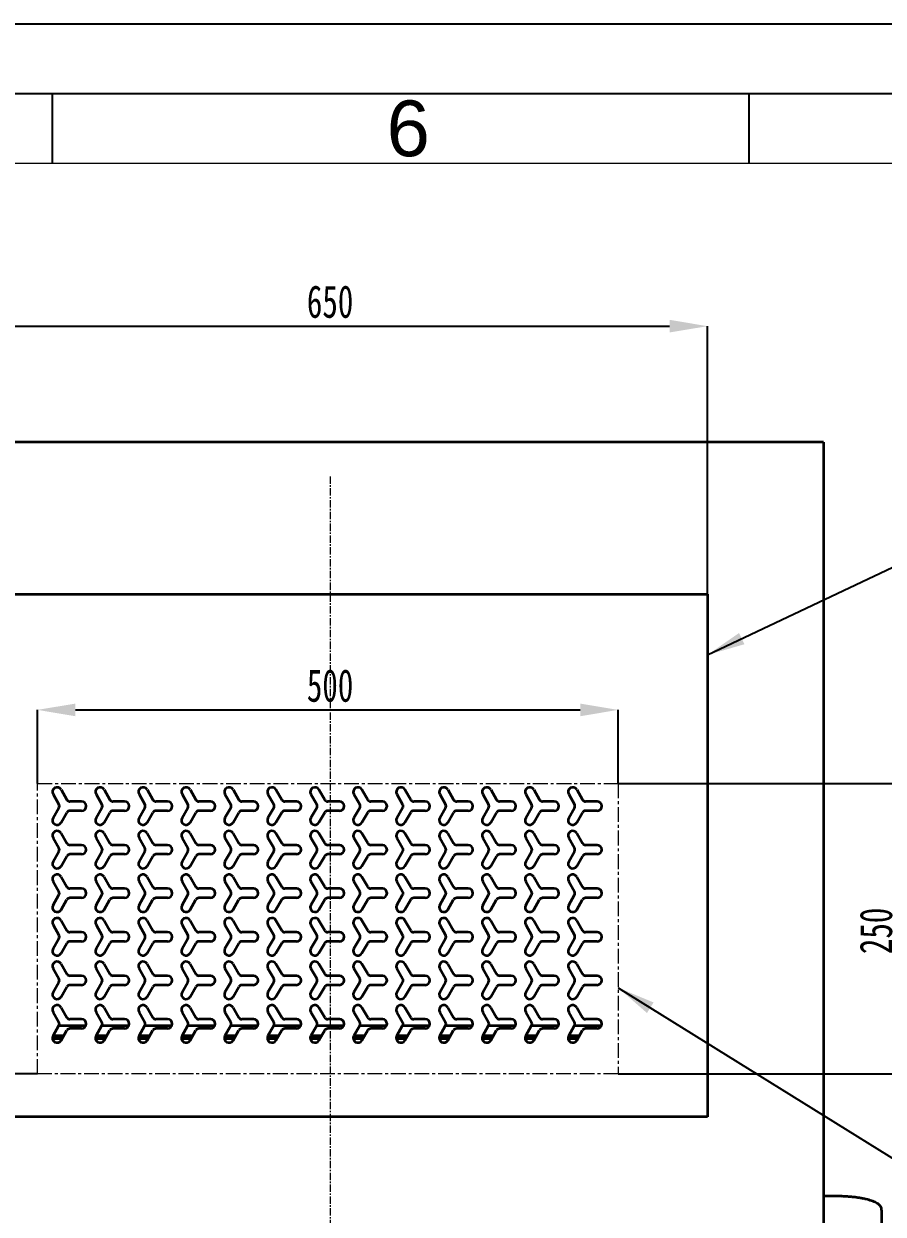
# Model space of a CAD drawing. Header units: millimetres. Extents: x 7903 to 12943, y 1512 to 5076.
# Drawn here: x 11058 to 11798, y 4051 to 5076 of the extents above; entities that cross this region are included whole.
import ezdxf

# ---------------------------------------------------------------- set-up
doc = ezdxf.new("R2010")
doc.units = ezdxf.units.MM
doc.linetypes.add('CENTERX2', pattern=[20.32, 12.7, -2.54, 2.54, -2.54])
doc.layers.add('AM_BOR', color=7, linetype='Continuous', lineweight=50)
doc.styles.add('SLDTEXTSTYLE9', font='TXT', dxfattribs={"width": 0.7})
doc.styles.get("Standard").update_dxf_attribs({"font": 'arial.ttf'})
doc.dimstyles.new('SLDDIMSTYLE0', dxfattribs={"dimtxt": 28, "dimasz": 32.64, "dimexe": 0, "dimexo": 0.0625, "dimgap": 7, "dimtad": 1, "dimdec": 3, "dimrnd": 1e-09, "dimzin": 12, "dimdsep": 46, "dimtxsty": 'SLDTEXTSTYLE9', "dimsah": 1, "dimcen": 0.09, "dimadec": 0, "dimazin": 3, "dimtfac": 1, "dimtdec": 3, "dimtofl": 0, "dimtmove": 0, "dimatfit": 3, "dimfxl": 1, "dimfrac": 2, "dimtolj": 1, "dimtzin": 12, "dimarcsym": 0})
doc.dimstyles.new('SLDDIMSTYLE1', dxfattribs={"dimtxt": 28, "dimasz": 32.64, "dimexe": 0, "dimexo": 0.0625, "dimgap": 7, "dimtad": 0, "dimtih": 1, "dimtoh": 1, "dimdec": 3, "dimrnd": 1e-09, "dimzin": 12, "dimdsep": 46, "dimtxsty": 'SLDTEXTSTYLE9', "dimsah": 1, "dimcen": 0, "dimadec": 0, "dimazin": 3, "dimtfac": 1, "dimtdec": 3, "dimtmove": 0, "dimatfit": 3, "dimfxl": 1, "dimfrac": 2, "dimtolj": 1, "dimtzin": 12, "dimarcsym": 0})
doc.dimstyles.new('SLDDIMSTYLE11', dxfattribs={"dimtxt": 0.18, "dimasz": 32.64, "dimexe": 0, "dimexo": 0.0625, "dimgap": 0, "dimtad": 0, "dimtih": 1, "dimtoh": 1, "dimdec": 0, "dimrnd": 1e-09, "dimzin": 0, "dimdsep": 46, "dimtxsty": 'Standard', "dimsah": 1, "dimcen": 0.09, "dimadec": 0, "dimazin": 0, "dimtfac": 32.64, "dimtdec": 0, "dimtofl": 0, "dimtmove": 0, "dimatfit": 3, "dimfxl": 1, "dimfrac": 2, "dimtolj": 1, "dimtzin": 0, "dimarcsym": 0})
doc.dimstyles.new('SLDDIMSTYLE2', dxfattribs={"dimtxt": 28, "dimasz": 32.64, "dimexe": 0, "dimexo": 0.0625, "dimgap": 7, "dimtad": 1, "dimdec": 3, "dimrnd": 1e-09, "dimzin": 12, "dimdsep": 46, "dimtxsty": 'SLDTEXTSTYLE9', "dimsah": 1, "dimcen": 0.09, "dimadec": 0, "dimazin": 3, "dimtfac": 1, "dimtdec": 3, "dimtmove": 0, "dimatfit": 0, "dimfxl": 1, "dimfrac": 2, "dimtolj": 1, "dimtzin": 12, "dimarcsym": 0})

# ---------------------------------------------------------------- blocks, each defined once
blk = doc.blocks.new('JG-A3')
at = {"layer": 'AM_BOR', "color": 1, "lineweight": 25}
for p, q in [((0, 297), (420, 297)), ((15, 292), (415, 292)), ((265, 292), (265, 287)), ((315, 292), (315, 287))]:
    blk.add_line(p, q, dxfattribs=at)
at = {"layer": 'AM_BOR', "color": 50, "lineweight": 20}
blk.add_line((20, 287), (410, 287), dxfattribs=at)
at = {"layer": 'AM_BOR', "color": 1, "lineweight": 25}
blk.add_text('6', height=4, dxfattribs=at).set_placement((289, 287.5))
blk = doc.blocks.new('工程图视图15')
at = {"color": 7, "linetype": 'Continuous', "lineweight": 35}
for p, q in [((-5, 324.55), (-430, 324.55)), ((-5, 324.55), (-5, 313.13)), ((-5, 313.13), (-5, 293.81)), ((-5, 293.81), (-5, -405.85)), ((-380, 259.15), (-55, 259.15)), ((-380, 259.15), (-55, 259.15)), ((-55, 259.15), (-55, 34.15)), ((-55, 259.15), (-55, 34.15)), ((-333.28, 174.98), (-330.78, 170.65)), ((-314.78, 174.98), (-312.28, 170.65)), ((-296.28, 174.98), (-293.78, 170.65)), ((-277.78, 174.98), (-275.28, 170.65)), ((-259.28, 174.98), (-256.78, 170.65)), ((-240.78, 174.98), (-238.28, 170.65)), ((-222.28, 174.98), (-219.78, 170.65)), ((-203.78, 174.98), (-201.28, 170.65)), ((-185.28, 174.98), (-182.78, 170.65)), ((-166.78, 174.98), (-164.28, 170.65)), ((-148.28, 174.98), (-145.78, 170.65)), ((-129.78, 174.98), (-127.28, 170.65)), ((-111.28, 174.98), (-108.78, 170.65)), ((-336.74, 172.98), (-334.24, 168.65)), ((-324.48, 169.9), (-329.48, 169.9)), ((-318.24, 172.98), (-315.74, 168.65)), ((-305.98, 169.9), (-310.98, 169.9)), ((-299.74, 172.98), (-297.24, 168.65)), ((-287.48, 169.9), (-292.48, 169.9)), ((-281.24, 172.98), (-278.74, 168.65)), ((-268.98, 169.9), (-273.98, 169.9)), ((-262.74, 172.98), (-260.24, 168.65)), ((-250.48, 169.9), (-255.48, 169.9)), ((-244.24, 172.98), (-241.74, 168.65)), ((-231.98, 169.9), (-236.98, 169.9)), ((-225.74, 172.98), (-223.24, 168.65)), ((-213.48, 169.9), (-218.48, 169.9)), ((-207.24, 172.98), (-204.74, 168.65)), ((-194.98, 169.9), (-199.98, 169.9)), ((-188.74, 172.98), (-186.24, 168.65)), ((-176.48, 169.9), (-181.48, 169.9)), ((-170.24, 172.98), (-167.74, 168.65)), ((-157.98, 169.9), (-162.98, 169.9)), ((-151.74, 172.98), (-149.24, 168.65)), ((-139.48, 169.9), (-144.48, 169.9)), ((-133.24, 172.98), (-130.74, 168.65)), ((-120.98, 169.9), (-125.98, 169.9)), ((-114.74, 172.98), (-112.24, 168.65)), ((-102.48, 169.9), (-107.48, 169.9)), ((-336.74, 162.82), (-334.24, 167.15)), ((-333.28, 160.82), (-330.78, 165.15)), ((-324.48, 165.9), (-329.48, 165.9)), ((-318.24, 162.82), (-315.74, 167.15)), ((-314.78, 160.82), (-312.28, 165.15)), ((-305.98, 165.9), (-310.98, 165.9)), ((-299.74, 162.82), (-297.24, 167.15)), ((-296.28, 160.82), (-293.78, 165.15)), ((-287.48, 165.9), (-292.48, 165.9)), ((-281.24, 162.82), (-278.74, 167.15)), ((-277.78, 160.82), (-275.28, 165.15)), ((-268.98, 165.9), (-273.98, 165.9)), ((-262.74, 162.82), (-260.24, 167.15)), ((-259.28, 160.82), (-256.78, 165.15)), ((-250.48, 165.9), (-255.48, 165.9)), ((-244.24, 162.82), (-241.74, 167.15)), ((-240.78, 160.82), (-238.28, 165.15)), ((-231.98, 165.9), (-236.98, 165.9)), ((-225.74, 162.82), (-223.24, 167.15)), ((-222.28, 160.82), (-219.78, 165.15)), ((-213.48, 165.9), (-218.48, 165.9)), ((-207.24, 162.82), (-204.74, 167.15)), ((-203.78, 160.82), (-201.28, 165.15)), ((-194.98, 165.9), (-199.98, 165.9)), ((-188.74, 162.82), (-186.24, 167.15)), ((-185.28, 160.82), (-182.78, 165.15)), ((-176.48, 165.9), (-181.48, 165.9)), ((-170.24, 162.82), (-167.74, 167.15)), ((-166.78, 160.82), (-164.28, 165.15)), ((-157.98, 165.9), (-162.98, 165.9)), ((-151.74, 162.82), (-149.24, 167.15)), ((-148.28, 160.82), (-145.78, 165.15)), ((-139.48, 165.9), (-144.48, 165.9)), ((-133.24, 162.82), (-130.74, 167.15)), ((-129.78, 160.82), (-127.28, 165.15)), ((-120.98, 165.9), (-125.98, 165.9)), ((-114.74, 162.82), (-112.24, 167.15)), ((-111.28, 160.82), (-108.78, 165.15)), ((-102.48, 165.9), (-107.48, 165.9)), ((-336.74, 154.23), (-334.24, 149.9)), ((-333.28, 156.23), (-330.78, 151.9)), ((-318.24, 154.23), (-315.74, 149.9)), ((-314.78, 156.23), (-312.28, 151.9)), ((-299.74, 154.23), (-297.24, 149.9)), ((-296.28, 156.23), (-293.78, 151.9)), ((-281.24, 154.23), (-278.74, 149.9)), ((-277.78, 156.23), (-275.28, 151.9)), ((-262.74, 154.23), (-260.24, 149.9)), ((-259.28, 156.23), (-256.78, 151.9)), ((-244.24, 154.23), (-241.74, 149.9)), ((-240.78, 156.23), (-238.28, 151.9)), ((-225.74, 154.23), (-223.24, 149.9)), ((-222.28, 156.23), (-219.78, 151.9)), ((-207.24, 154.23), (-204.74, 149.9)), ((-203.78, 156.23), (-201.28, 151.9)), ((-188.74, 154.23), (-186.24, 149.9)), ((-185.28, 156.23), (-182.78, 151.9)), ((-170.24, 154.23), (-167.74, 149.9)), ((-166.78, 156.23), (-164.28, 151.9)), ((-151.74, 154.23), (-149.24, 149.9)), ((-148.28, 156.23), (-145.78, 151.9)), ((-133.24, 154.23), (-130.74, 149.9)), ((-129.78, 156.23), (-127.28, 151.9)), ((-114.74, 154.23), (-112.24, 149.9)), ((-111.28, 156.23), (-108.78, 151.9)), ((-324.48, 151.15), (-329.48, 151.15)), ((-305.98, 151.15), (-310.98, 151.15)), ((-287.48, 151.15), (-292.48, 151.15)), ((-268.98, 151.15), (-273.98, 151.15)), ((-250.48, 151.15), (-255.48, 151.15)), ((-231.98, 151.15), (-236.98, 151.15)), ((-213.48, 151.15), (-218.48, 151.15)), ((-194.98, 151.15), (-199.98, 151.15)), ((-176.48, 151.15), (-181.48, 151.15)), ((-157.98, 151.15), (-162.98, 151.15)), ((-139.48, 151.15), (-144.48, 151.15)), ((-120.98, 151.15), (-125.98, 151.15)), ((-102.48, 151.15), (-107.48, 151.15)), ((-336.74, 144.07), (-334.24, 148.4)), ((-333.28, 142.07), (-330.78, 146.4)), ((-324.48, 147.15), (-329.48, 147.15)), ((-318.24, 144.07), (-315.74, 148.4)), ((-314.78, 142.07), (-312.28, 146.4)), ((-305.98, 147.15), (-310.98, 147.15)), ((-299.74, 144.07), (-297.24, 148.4)), ((-296.28, 142.07), (-293.78, 146.4)), ((-287.48, 147.15), (-292.48, 147.15)), ((-281.24, 144.07), (-278.74, 148.4)), ((-277.78, 142.07), (-275.28, 146.4)), ((-268.98, 147.15), (-273.98, 147.15)), ((-262.74, 144.07), (-260.24, 148.4)), ((-259.28, 142.07), (-256.78, 146.4)), ((-250.48, 147.15), (-255.48, 147.15)), ((-244.24, 144.07), (-241.74, 148.4)), ((-240.78, 142.07), (-238.28, 146.4)), ((-231.98, 147.15), (-236.98, 147.15)), ((-225.74, 144.07), (-223.24, 148.4)), ((-222.28, 142.07), (-219.78, 146.4)), ((-213.48, 147.15), (-218.48, 147.15)), ((-207.24, 144.07), (-204.74, 148.4)), ((-203.78, 142.07), (-201.28, 146.4)), ((-194.98, 147.15), (-199.98, 147.15)), ((-188.74, 144.07), (-186.24, 148.4)), ((-185.28, 142.07), (-182.78, 146.4)), ((-176.48, 147.15), (-181.48, 147.15)), ((-170.24, 144.07), (-167.74, 148.4)), ((-166.78, 142.07), (-164.28, 146.4)), ((-157.98, 147.15), (-162.98, 147.15)), ((-151.74, 144.07), (-149.24, 148.4)), ((-148.28, 142.07), (-145.78, 146.4)), ((-139.48, 147.15), (-144.48, 147.15)), ((-133.24, 144.07), (-130.74, 148.4)), ((-129.78, 142.07), (-127.28, 146.4)), ((-120.98, 147.15), (-125.98, 147.15)), ((-114.74, 144.07), (-112.24, 148.4)), ((-111.28, 142.07), (-108.78, 146.4)), ((-102.48, 147.15), (-107.48, 147.15)), ((-336.74, 135.48), (-334.24, 131.15)), ((-333.28, 137.48), (-330.78, 133.15)), ((-318.24, 135.48), (-315.74, 131.15)), ((-314.78, 137.48), (-312.28, 133.15)), ((-299.74, 135.48), (-297.24, 131.15)), ((-296.28, 137.48), (-293.78, 133.15)), ((-281.24, 135.48), (-278.74, 131.15)), ((-277.78, 137.48), (-275.28, 133.15)), ((-262.74, 135.48), (-260.24, 131.15)), ((-259.28, 137.48), (-256.78, 133.15)), ((-244.24, 135.48), (-241.74, 131.15)), ((-240.78, 137.48), (-238.28, 133.15)), ((-225.74, 135.48), (-223.24, 131.15)), ((-222.28, 137.48), (-219.78, 133.15)), ((-207.24, 135.48), (-204.74, 131.15)), ((-203.78, 137.48), (-201.28, 133.15)), ((-188.74, 135.48), (-186.24, 131.15)), ((-185.28, 137.48), (-182.78, 133.15)), ((-170.24, 135.48), (-167.74, 131.15)), ((-166.78, 137.48), (-164.28, 133.15)), ((-151.74, 135.48), (-149.24, 131.15)), ((-148.28, 137.48), (-145.78, 133.15)), ((-133.24, 135.48), (-130.74, 131.15)), ((-129.78, 137.48), (-127.28, 133.15)), ((-114.74, 135.48), (-112.24, 131.15)), ((-111.28, 137.48), (-108.78, 133.15)), ((-336.74, 125.32), (-334.24, 129.65)), ((-324.48, 132.4), (-329.48, 132.4)), ((-324.48, 128.4), (-329.48, 128.4)), ((-318.24, 125.32), (-315.74, 129.65)), ((-305.98, 132.4), (-310.98, 132.4)), ((-305.98, 128.4), (-310.98, 128.4)), ((-299.74, 125.32), (-297.24, 129.65)), ((-287.48, 132.4), (-292.48, 132.4)), ((-287.48, 128.4), (-292.48, 128.4)), ((-281.24, 125.32), (-278.74, 129.65)), ((-268.98, 132.4), (-273.98, 132.4)), ((-268.98, 128.4), (-273.98, 128.4)), ((-262.74, 125.32), (-260.24, 129.65)), ((-250.48, 132.4), (-255.48, 132.4)), ((-250.48, 128.4), (-255.48, 128.4)), ((-244.24, 125.32), (-241.74, 129.65)), ((-231.98, 132.4), (-236.98, 132.4)), ((-231.98, 128.4), (-236.98, 128.4)), ((-225.74, 125.32), (-223.24, 129.65)), ((-213.48, 132.4), (-218.48, 132.4)), ((-213.48, 128.4), (-218.48, 128.4)), ((-207.24, 125.32), (-204.74, 129.65)), ((-194.98, 132.4), (-199.98, 132.4)), ((-194.98, 128.4), (-199.98, 128.4)), ((-188.74, 125.32), (-186.24, 129.65)), ((-176.48, 132.4), (-181.48, 132.4)), ((-176.48, 128.4), (-181.48, 128.4)), ((-170.24, 125.32), (-167.74, 129.65)), ((-157.98, 132.4), (-162.98, 132.4)), ((-157.98, 128.4), (-162.98, 128.4)), ((-151.74, 125.32), (-149.24, 129.65)), ((-139.48, 132.4), (-144.48, 132.4)), ((-139.48, 128.4), (-144.48, 128.4)), ((-133.24, 125.32), (-130.74, 129.65)), ((-120.98, 132.4), (-125.98, 132.4)), ((-120.98, 128.4), (-125.98, 128.4)), ((-114.74, 125.32), (-112.24, 129.65)), ((-102.48, 132.4), (-107.48, 132.4)), ((-102.48, 128.4), (-107.48, 128.4)), ((-333.28, 123.32), (-330.78, 127.65)), ((-314.78, 123.32), (-312.28, 127.65)), ((-296.28, 123.32), (-293.78, 127.65)), ((-277.78, 123.32), (-275.28, 127.65)), ((-259.28, 123.32), (-256.78, 127.65)), ((-240.78, 123.32), (-238.28, 127.65)), ((-222.28, 123.32), (-219.78, 127.65)), ((-203.78, 123.32), (-201.28, 127.65)), ((-185.28, 123.32), (-182.78, 127.65)), ((-166.78, 123.32), (-164.28, 127.65)), ((-148.28, 123.32), (-145.78, 127.65)), ((-129.78, 123.32), (-127.28, 127.65)), ((-111.28, 123.32), (-108.78, 127.65)), ((-333.28, 118.73), (-330.78, 114.4)), ((-314.78, 118.73), (-312.28, 114.4)), ((-296.28, 118.73), (-293.78, 114.4)), ((-277.78, 118.73), (-275.28, 114.4)), ((-259.28, 118.73), (-256.78, 114.4)), ((-240.78, 118.73), (-238.28, 114.4)), ((-222.28, 118.73), (-219.78, 114.4)), ((-203.78, 118.73), (-201.28, 114.4)), ((-185.28, 118.73), (-182.78, 114.4)), ((-166.78, 118.73), (-164.28, 114.4)), ((-148.28, 118.73), (-145.78, 114.4)), ((-129.78, 118.73), (-127.28, 114.4)), ((-111.28, 118.73), (-108.78, 114.4)), ((-336.74, 116.73), (-334.24, 112.4)), ((-324.48, 113.65), (-329.48, 113.65)), ((-318.24, 116.73), (-315.74, 112.4)), ((-305.98, 113.65), (-310.98, 113.65)), ((-299.74, 116.73), (-297.24, 112.4)), ((-287.48, 113.65), (-292.48, 113.65)), ((-281.24, 116.73), (-278.74, 112.4)), ((-268.98, 113.65), (-273.98, 113.65)), ((-262.74, 116.73), (-260.24, 112.4)), ((-250.48, 113.65), (-255.48, 113.65)), ((-244.24, 116.73), (-241.74, 112.4)), ((-231.98, 113.65), (-236.98, 113.65)), ((-225.74, 116.73), (-223.24, 112.4)), ((-213.48, 113.65), (-218.48, 113.65)), ((-207.24, 116.73), (-204.74, 112.4)), ((-194.98, 113.65), (-199.98, 113.65)), ((-188.74, 116.73), (-186.24, 112.4)), ((-176.48, 113.65), (-181.48, 113.65)), ((-170.24, 116.73), (-167.74, 112.4)), ((-157.98, 113.65), (-162.98, 113.65)), ((-151.74, 116.73), (-149.24, 112.4)), ((-139.48, 113.65), (-144.48, 113.65)), ((-133.24, 116.73), (-130.74, 112.4)), ((-120.98, 113.65), (-125.98, 113.65)), ((-114.74, 116.73), (-112.24, 112.4)), ((-102.48, 113.65), (-107.48, 113.65)), ((-336.74, 106.57), (-334.24, 110.9)), ((-333.28, 104.57), (-330.78, 108.9)), ((-324.48, 109.65), (-329.48, 109.65)), ((-318.24, 106.57), (-315.74, 110.9)), ((-314.78, 104.57), (-312.28, 108.9)), ((-305.98, 109.65), (-310.98, 109.65)), ((-299.74, 106.57), (-297.24, 110.9)), ((-296.28, 104.57), (-293.78, 108.9)), ((-287.48, 109.65), (-292.48, 109.65)), ((-281.24, 106.57), (-278.74, 110.9)), ((-277.78, 104.57), (-275.28, 108.9)), ((-268.98, 109.65), (-273.98, 109.65)), ((-262.74, 106.57), (-260.24, 110.9)), ((-259.28, 104.57), (-256.78, 108.9)), ((-250.48, 109.65), (-255.48, 109.65)), ((-244.24, 106.57), (-241.74, 110.9)), ((-240.78, 104.57), (-238.28, 108.9)), ((-231.98, 109.65), (-236.98, 109.65)), ((-225.74, 106.57), (-223.24, 110.9)), ((-222.28, 104.57), (-219.78, 108.9)), ((-213.48, 109.65), (-218.48, 109.65)), ((-207.24, 106.57), (-204.74, 110.9)), ((-203.78, 104.57), (-201.28, 108.9)), ((-194.98, 109.65), (-199.98, 109.65)), ((-188.74, 106.57), (-186.24, 110.9)), ((-185.28, 104.57), (-182.78, 108.9)), ((-176.48, 109.65), (-181.48, 109.65)), ((-170.24, 106.57), (-167.74, 110.9)), ((-166.78, 104.57), (-164.28, 108.9)), ((-157.98, 109.65), (-162.98, 109.65)), ((-151.74, 106.57), (-149.24, 110.9)), ((-148.28, 104.57), (-145.78, 108.9)), ((-139.48, 109.65), (-144.48, 109.65)), ((-133.24, 106.57), (-130.74, 110.9)), ((-129.78, 104.57), (-127.28, 108.9)), ((-120.98, 109.65), (-125.98, 109.65)), ((-114.74, 106.57), (-112.24, 110.9)), ((-111.28, 104.57), (-108.78, 108.9)), ((-102.48, 109.65), (-107.48, 109.65)), ((-336.74, 97.98), (-334.24, 93.65)), ((-333.28, 99.98), (-330.78, 95.65)), ((-318.24, 97.98), (-315.74, 93.65)), ((-314.78, 99.98), (-312.28, 95.65)), ((-299.74, 97.98), (-297.24, 93.65)), ((-296.28, 99.98), (-293.78, 95.65)), ((-281.24, 97.98), (-278.74, 93.65)), ((-277.78, 99.98), (-275.28, 95.65)), ((-262.74, 97.98), (-260.24, 93.65)), ((-259.28, 99.98), (-256.78, 95.65)), ((-244.24, 97.98), (-241.74, 93.65)), ((-240.78, 99.98), (-238.28, 95.65)), ((-225.74, 97.98), (-223.24, 93.65)), ((-222.28, 99.98), (-219.78, 95.65)), ((-207.24, 97.98), (-204.74, 93.65)), ((-203.78, 99.98), (-201.28, 95.65)), ((-188.74, 97.98), (-186.24, 93.65)), ((-185.28, 99.98), (-182.78, 95.65)), ((-170.24, 97.98), (-167.74, 93.65)), ((-166.78, 99.98), (-164.28, 95.65)), ((-151.74, 97.98), (-149.24, 93.65)), ((-148.28, 99.98), (-145.78, 95.65)), ((-133.24, 97.98), (-130.74, 93.65)), ((-129.78, 99.98), (-127.28, 95.65)), ((-114.74, 97.98), (-112.24, 93.65)), ((-111.28, 99.98), (-108.78, 95.65)), ((-324.48, 94.9), (-329.48, 94.9)), ((-305.98, 94.9), (-310.98, 94.9)), ((-287.48, 94.9), (-292.48, 94.9)), ((-268.98, 94.9), (-273.98, 94.9)), ((-250.48, 94.9), (-255.48, 94.9)), ((-231.98, 94.9), (-236.98, 94.9)), ((-213.48, 94.9), (-218.48, 94.9)), ((-194.98, 94.9), (-199.98, 94.9)), ((-176.48, 94.9), (-181.48, 94.9)), ((-157.98, 94.9), (-162.98, 94.9)), ((-139.48, 94.9), (-144.48, 94.9)), ((-120.98, 94.9), (-125.98, 94.9)), ((-102.48, 94.9), (-107.48, 94.9)), ((-336.74, 87.82), (-334.24, 92.15)), ((-333.28, 85.82), (-330.78, 90.15)), ((-324.48, 90.9), (-329.48, 90.9)), ((-318.24, 87.82), (-315.74, 92.15)), ((-314.78, 85.82), (-312.28, 90.15)), ((-305.98, 90.9), (-310.98, 90.9)), ((-299.74, 87.82), (-297.24, 92.15)), ((-296.28, 85.82), (-293.78, 90.15)), ((-287.48, 90.9), (-292.48, 90.9)), ((-281.24, 87.82), (-278.74, 92.15)), ((-277.78, 85.82), (-275.28, 90.15)), ((-268.98, 90.9), (-273.98, 90.9)), ((-262.74, 87.82), (-260.24, 92.15)), ((-259.28, 85.82), (-256.78, 90.15)), ((-250.48, 90.9), (-255.48, 90.9)), ((-244.24, 87.82), (-241.74, 92.15)), ((-240.78, 85.82), (-238.28, 90.15)), ((-231.98, 90.9), (-236.98, 90.9)), ((-225.74, 87.82), (-223.24, 92.15)), ((-222.28, 85.82), (-219.78, 90.15)), ((-213.48, 90.9), (-218.48, 90.9)), ((-207.24, 87.82), (-204.74, 92.15)), ((-203.78, 85.82), (-201.28, 90.15)), ((-194.98, 90.9), (-199.98, 90.9)), ((-188.74, 87.82), (-186.24, 92.15)), ((-185.28, 85.82), (-182.78, 90.15)), ((-176.48, 90.9), (-181.48, 90.9)), ((-170.24, 87.82), (-167.74, 92.15)), ((-166.78, 85.82), (-164.28, 90.15)), ((-157.98, 90.9), (-162.98, 90.9)), ((-151.74, 87.82), (-149.24, 92.15)), ((-148.28, 85.82), (-145.78, 90.15)), ((-139.48, 90.9), (-144.48, 90.9)), ((-133.24, 87.82), (-130.74, 92.15)), ((-129.78, 85.82), (-127.28, 90.15)), ((-120.98, 90.9), (-125.98, 90.9)), ((-114.74, 87.82), (-112.24, 92.15)), ((-111.28, 85.82), (-108.78, 90.15)), ((-102.48, 90.9), (-107.48, 90.9)), ((-336.74, 79.23), (-334.24, 74.9)), ((-333.28, 81.23), (-330.78, 76.9)), ((-318.24, 79.23), (-315.74, 74.9)), ((-314.78, 81.23), (-312.28, 76.9)), ((-299.74, 79.23), (-297.24, 74.9)), ((-296.28, 81.23), (-293.78, 76.9)), ((-281.24, 79.23), (-278.74, 74.9)), ((-277.78, 81.23), (-275.28, 76.9)), ((-262.74, 79.23), (-260.24, 74.9)), ((-259.28, 81.23), (-256.78, 76.9)), ((-244.24, 79.23), (-241.74, 74.9)), ((-240.78, 81.23), (-238.28, 76.9)), ((-225.74, 79.23), (-223.24, 74.9)), ((-222.28, 81.23), (-219.78, 76.9)), ((-207.24, 79.23), (-204.74, 74.9)), ((-203.78, 81.23), (-201.28, 76.9)), ((-188.74, 79.23), (-186.24, 74.9)), ((-185.28, 81.23), (-182.78, 76.9)), ((-170.24, 79.23), (-167.74, 74.9)), ((-166.78, 81.23), (-164.28, 76.9)), ((-151.74, 79.23), (-149.24, 74.9)), ((-148.28, 81.23), (-145.78, 76.9)), ((-133.24, 79.23), (-130.74, 74.9)), ((-129.78, 81.23), (-127.28, 76.9)), ((-114.74, 79.23), (-112.24, 74.9)), ((-111.28, 81.23), (-108.78, 76.9)), ((-336.74, 69.07), (-334.24, 73.4)), ((-322.69, 73.26), (-334.33, 73.26)), ((-324.48, 76.15), (-329.48, 76.15)), ((-324.48, 72.15), (-329.48, 72.15)), ((-318.24, 69.07), (-315.74, 73.4)), ((-304.19, 73.26), (-315.83, 73.26)), ((-305.98, 76.15), (-310.98, 76.15)), ((-305.98, 72.15), (-310.98, 72.15)), ((-299.74, 69.07), (-297.24, 73.4)), ((-285.69, 73.26), (-297.33, 73.26)), ((-287.48, 76.15), (-292.48, 76.15)), ((-287.48, 72.15), (-292.48, 72.15)), ((-281.24, 69.07), (-278.74, 73.4)), ((-267.19, 73.26), (-278.83, 73.26)), ((-268.98, 76.15), (-273.98, 76.15)), ((-268.98, 72.15), (-273.98, 72.15)), ((-262.74, 69.07), (-260.24, 73.4)), ((-248.69, 73.26), (-260.33, 73.26)), ((-250.48, 76.15), (-255.48, 76.15)), ((-250.48, 72.15), (-255.48, 72.15)), ((-244.24, 69.07), (-241.74, 73.4)), ((-230.19, 73.26), (-241.83, 73.26)), ((-231.98, 76.15), (-236.98, 76.15)), ((-231.98, 72.15), (-236.98, 72.15)), ((-225.74, 69.07), (-223.24, 73.4)), ((-211.69, 73.26), (-223.33, 73.26)), ((-213.48, 76.15), (-218.48, 76.15)), ((-213.48, 72.15), (-218.48, 72.15)), ((-207.24, 69.07), (-204.74, 73.4)), ((-193.19, 73.26), (-204.83, 73.26)), ((-194.98, 76.15), (-199.98, 76.15)), ((-194.98, 72.15), (-199.98, 72.15)), ((-188.74, 69.07), (-186.24, 73.4)), ((-174.69, 73.26), (-186.33, 73.26)), ((-176.48, 76.15), (-181.48, 76.15)), ((-176.48, 72.15), (-181.48, 72.15)), ((-170.24, 69.07), (-167.74, 73.4)), ((-156.19, 73.26), (-167.83, 73.26)), ((-157.98, 76.15), (-162.98, 76.15)), ((-157.98, 72.15), (-162.98, 72.15)), ((-151.74, 69.07), (-149.24, 73.4)), ((-137.69, 73.26), (-149.33, 73.26)), ((-139.48, 76.15), (-144.48, 76.15)), ((-139.48, 72.15), (-144.48, 72.15)), ((-133.24, 69.07), (-130.74, 73.4)), ((-119.19, 73.26), (-130.83, 73.26)), ((-120.98, 76.15), (-125.98, 76.15)), ((-120.98, 72.15), (-125.98, 72.15)), ((-114.74, 69.07), (-112.24, 73.4)), ((-100.69, 73.26), (-112.33, 73.26)), ((-102.48, 76.15), (-107.48, 76.15)), ((-102.48, 72.15), (-107.48, 72.15)), ((-332.73, 68.02), (-337.01, 68.02)), ((-332.92, 67.69), (-336.97, 67.69)), ((-332.17, 68.99), (-336.79, 68.99)), ((-333.28, 67.07), (-330.78, 71.4)), ((-314.23, 68.02), (-318.51, 68.02)), ((-314.42, 67.69), (-318.47, 67.69)), ((-313.67, 68.99), (-318.29, 68.99)), ((-314.78, 67.07), (-312.28, 71.4)), ((-295.73, 68.02), (-300.01, 68.02)), ((-295.92, 67.69), (-299.97, 67.69)), ((-295.17, 68.99), (-299.79, 68.99)), ((-296.28, 67.07), (-293.78, 71.4)), ((-277.23, 68.02), (-281.51, 68.02)), ((-277.42, 67.69), (-281.47, 67.69)), ((-276.67, 68.99), (-281.29, 68.99)), ((-277.78, 67.07), (-275.28, 71.4)), ((-258.73, 68.02), (-263.01, 68.02)), ((-258.92, 67.69), (-262.97, 67.69)), ((-258.17, 68.99), (-262.79, 68.99)), ((-259.28, 67.07), (-256.78, 71.4)), ((-240.23, 68.02), (-244.51, 68.02)), ((-240.42, 67.69), (-244.47, 67.69)), ((-239.67, 68.99), (-244.29, 68.99)), ((-240.78, 67.07), (-238.28, 71.4)), ((-221.73, 68.02), (-226.01, 68.02)), ((-221.92, 67.69), (-225.97, 67.69)), ((-221.17, 68.99), (-225.79, 68.99)), ((-222.28, 67.07), (-219.78, 71.4)), ((-203.23, 68.02), (-207.51, 68.02)), ((-203.42, 67.69), (-207.47, 67.69)), ((-202.67, 68.99), (-207.29, 68.99)), ((-203.78, 67.07), (-201.28, 71.4)), ((-184.73, 68.02), (-189.01, 68.02)), ((-184.92, 67.69), (-188.97, 67.69)), ((-184.17, 68.99), (-188.79, 68.99)), ((-185.28, 67.07), (-182.78, 71.4)), ((-166.23, 68.02), (-170.51, 68.02)), ((-166.42, 67.69), (-170.47, 67.69)), ((-165.67, 68.99), (-170.29, 68.99)), ((-166.78, 67.07), (-164.28, 71.4)), ((-147.73, 68.02), (-152.01, 68.02)), ((-147.92, 67.69), (-151.97, 67.69)), ((-147.17, 68.99), (-151.79, 68.99)), ((-148.28, 67.07), (-145.78, 71.4)), ((-129.23, 68.02), (-133.51, 68.02)), ((-129.42, 67.69), (-133.47, 67.69)), ((-128.67, 68.99), (-133.29, 68.99)), ((-129.78, 67.07), (-127.28, 71.4)), ((-110.73, 68.02), (-115.01, 68.02)), ((-110.92, 67.69), (-114.97, 67.69)), ((-110.17, 68.99), (-114.79, 68.99)), ((-111.28, 67.07), (-108.78, 71.4)), ((-55, 34.15), (-380, 34.15)), ((-55, 34.15), (-380, 34.15)), ((0, 0), (-5, 0)), ((20, -5.95), (20, -44.6))]:
    blk.add_line(p, q, dxfattribs=at)
for centre, radius, start, end in [((-335.01, 173.98), 2, 30, 210), ((-316.51, 173.98), 2, 30, 210), ((-298.01, 173.98), 2, 30, 210), ((-279.51, 173.98), 2, 30, 210), ((-261.01, 173.98), 2, 30, 210), ((-242.51, 173.98), 2, 30, 210), ((-224.01, 173.98), 2, 30, 210), ((-205.51, 173.98), 2, 30, 210), ((-187.01, 173.98), 2, 30, 210), ((-168.51, 173.98), 2, 30, 210), ((-150.01, 173.98), 2, 30, 210), ((-131.51, 173.98), 2, 30, 210), ((-113.01, 173.98), 2, 30, 210), ((-329.48, 171.4), 1.5, 210, 270), ((-324.48, 167.9), 2, 270, 90), ((-310.98, 171.4), 1.5, 210, 270), ((-305.98, 167.9), 2, 270, 90), ((-292.48, 171.4), 1.5, 210, 270), ((-287.48, 167.9), 2, 270, 90), ((-273.98, 171.4), 1.5, 210, 270), ((-268.98, 167.9), 2, 270, 90), ((-255.48, 171.4), 1.5, 210, 270), ((-250.48, 167.9), 2, 270, 90), ((-236.98, 171.4), 1.5, 210, 270), ((-231.98, 167.9), 2, 270, 90), ((-218.48, 171.4), 1.5, 210, 270), ((-213.48, 167.9), 2, 270, 90), ((-199.98, 171.4), 1.5, 210, 270), ((-194.98, 167.9), 2, 270, 90), ((-181.48, 171.4), 1.5, 210, 270), ((-176.48, 167.9), 2, 270, 90), ((-162.98, 171.4), 1.5, 210, 270), ((-157.98, 167.9), 2, 270, 90), ((-144.48, 171.4), 1.5, 210, 270), ((-139.48, 167.9), 2, 270, 90), ((-125.98, 171.4), 1.5, 210, 270), ((-120.98, 167.9), 2, 270, 90), ((-107.48, 171.4), 1.5, 210, 270), ((-102.48, 167.9), 2, 270, 90), ((-335.54, 167.9), 1.5, 330, 30), ((-329.48, 164.4), 1.5, 90, 150), ((-317.04, 167.9), 1.5, 330, 30), ((-310.98, 164.4), 1.5, 90, 150), ((-298.54, 167.9), 1.5, 330, 30), ((-292.48, 164.4), 1.5, 90, 150), ((-280.04, 167.9), 1.5, 330, 30), ((-273.98, 164.4), 1.5, 90, 150), ((-261.54, 167.9), 1.5, 330, 30), ((-255.48, 164.4), 1.5, 90, 150), ((-243.04, 167.9), 1.5, 330, 30), ((-236.98, 164.4), 1.5, 90, 150), ((-224.54, 167.9), 1.5, 330, 30), ((-218.48, 164.4), 1.5, 90, 150), ((-206.04, 167.9), 1.5, 330, 30), ((-199.98, 164.4), 1.5, 90, 150), ((-187.54, 167.9), 1.5, 330, 30), ((-181.48, 164.4), 1.5, 90, 150), ((-169.04, 167.9), 1.5, 330, 30), ((-162.98, 164.4), 1.5, 90, 150), ((-150.54, 167.9), 1.5, 330, 30), ((-144.48, 164.4), 1.5, 90, 150), ((-132.04, 167.9), 1.5, 330, 30), ((-125.98, 164.4), 1.5, 90, 150), ((-113.54, 167.9), 1.5, 330, 30), ((-107.48, 164.4), 1.5, 90, 150), ((-335.01, 161.82), 2, 150, 330), ((-316.51, 161.82), 2, 150, 330), ((-298.01, 161.82), 2, 150, 330), ((-279.51, 161.82), 2, 150, 330), ((-261.01, 161.82), 2, 150, 330), ((-242.51, 161.82), 2, 150, 330), ((-224.01, 161.82), 2, 150, 330), ((-205.51, 161.82), 2, 150, 330), ((-187.01, 161.82), 2, 150, 330), ((-168.51, 161.82), 2, 150, 330), ((-150.01, 161.82), 2, 150, 330), ((-131.51, 161.82), 2, 150, 330), ((-113.01, 161.82), 2, 150, 330), ((-335.01, 155.23), 2, 30, 210), ((-316.51, 155.23), 2, 30, 210), ((-298.01, 155.23), 2, 30, 210), ((-279.51, 155.23), 2, 30, 210), ((-261.01, 155.23), 2, 30, 210), ((-242.51, 155.23), 2, 30, 210), ((-224.01, 155.23), 2, 30, 210), ((-205.51, 155.23), 2, 30, 210), ((-187.01, 155.23), 2, 30, 210), ((-168.51, 155.23), 2, 30, 210), ((-150.01, 155.23), 2, 30, 210), ((-131.51, 155.23), 2, 30, 210), ((-113.01, 155.23), 2, 30, 210), ((-335.54, 149.15), 1.5, 330, 30), ((-329.48, 152.65), 1.5, 210, 270), ((-324.48, 149.15), 2, 270, 90), ((-317.04, 149.15), 1.5, 330, 30), ((-310.98, 152.65), 1.5, 210, 270), ((-305.98, 149.15), 2, 270, 90), ((-298.54, 149.15), 1.5, 330, 30), ((-292.48, 152.65), 1.5, 210, 270), ((-287.48, 149.15), 2, 270, 90), ((-280.04, 149.15), 1.5, 330, 30), ((-273.98, 152.65), 1.5, 210, 270), ((-268.98, 149.15), 2, 270, 90), ((-261.54, 149.15), 1.5, 330, 30), ((-255.48, 152.65), 1.5, 210, 270), ((-250.48, 149.15), 2, 270, 90), ((-243.04, 149.15), 1.5, 330, 30), ((-236.98, 152.65), 1.5, 210, 270), ((-231.98, 149.15), 2, 270, 90), ((-224.54, 149.15), 1.5, 330, 30), ((-218.48, 152.65), 1.5, 210, 270), ((-213.48, 149.15), 2, 270, 90), ((-206.04, 149.15), 1.5, 330, 30), ((-199.98, 152.65), 1.5, 210, 270), ((-194.98, 149.15), 2, 270, 90), ((-187.54, 149.15), 1.5, 330, 30), ((-181.48, 152.65), 1.5, 210, 270), ((-176.48, 149.15), 2, 270, 90), ((-169.04, 149.15), 1.5, 330, 30), ((-162.98, 152.65), 1.5, 210, 270), ((-157.98, 149.15), 2, 270, 90), ((-150.54, 149.15), 1.5, 330, 30), ((-144.48, 152.65), 1.5, 210, 270), ((-139.48, 149.15), 2, 270, 90), ((-132.04, 149.15), 1.5, 330, 30), ((-125.98, 152.65), 1.5, 210, 270), ((-120.98, 149.15), 2, 270, 90), ((-113.54, 149.15), 1.5, 330, 30), ((-107.48, 152.65), 1.5, 210, 270), ((-102.48, 149.15), 2, 270, 90), ((-335.01, 143.07), 2, 150, 330), ((-329.48, 145.65), 1.5, 90, 150), ((-316.51, 143.07), 2, 150, 330), ((-310.98, 145.65), 1.5, 90, 150), ((-298.01, 143.07), 2, 150, 330), ((-292.48, 145.65), 1.5, 90, 150), ((-279.51, 143.07), 2, 150, 330), ((-273.98, 145.65), 1.5, 90, 150), ((-261.01, 143.07), 2, 150, 330), ((-255.48, 145.65), 1.5, 90, 150), ((-242.51, 143.07), 2, 150, 330), ((-236.98, 145.65), 1.5, 90, 150), ((-224.01, 143.07), 2, 150, 330), ((-218.48, 145.65), 1.5, 90, 150), ((-205.51, 143.07), 2, 150, 330), ((-199.98, 145.65), 1.5, 90, 150), ((-187.01, 143.07), 2, 150, 330), ((-181.48, 145.65), 1.5, 90, 150), ((-168.51, 143.07), 2, 150, 330), ((-162.98, 145.65), 1.5, 90, 150), ((-150.01, 143.07), 2, 150, 330), ((-144.48, 145.65), 1.5, 90, 150), ((-131.51, 143.07), 2, 150, 330), ((-125.98, 145.65), 1.5, 90, 150), ((-113.01, 143.07), 2, 150, 330), ((-107.48, 145.65), 1.5, 90, 150), ((-335.01, 136.48), 2, 30, 210), ((-316.51, 136.48), 2, 30, 210), ((-298.01, 136.48), 2, 30, 210), ((-279.51, 136.48), 2, 30, 210), ((-261.01, 136.48), 2, 30, 210), ((-242.51, 136.48), 2, 30, 210), ((-224.01, 136.48), 2, 30, 210), ((-205.51, 136.48), 2, 30, 210), ((-187.01, 136.48), 2, 30, 210), ((-168.51, 136.48), 2, 30, 210), ((-150.01, 136.48), 2, 30, 210), ((-131.51, 136.48), 2, 30, 210), ((-113.01, 136.48), 2, 30, 210), ((-335.54, 130.4), 1.5, 330, 30), ((-329.48, 133.9), 1.5, 210, 270), ((-329.48, 126.9), 1.5, 90, 150), ((-324.48, 130.4), 2, 270, 90), ((-317.04, 130.4), 1.5, 330, 30), ((-310.98, 133.9), 1.5, 210, 270), ((-310.98, 126.9), 1.5, 90, 150), ((-305.98, 130.4), 2, 270, 90), ((-298.54, 130.4), 1.5, 330, 30), ((-292.48, 133.9), 1.5, 210, 270), ((-292.48, 126.9), 1.5, 90, 150), ((-287.48, 130.4), 2, 270, 90), ((-280.04, 130.4), 1.5, 330, 30), ((-273.98, 133.9), 1.5, 210, 270), ((-273.98, 126.9), 1.5, 90, 150), ((-268.98, 130.4), 2, 270, 90), ((-261.54, 130.4), 1.5, 330, 30), ((-255.48, 133.9), 1.5, 210, 270), ((-255.48, 126.9), 1.5, 90, 150), ((-250.48, 130.4), 2, 270, 90), ((-243.04, 130.4), 1.5, 330, 30), ((-236.98, 133.9), 1.5, 210, 270), ((-236.98, 126.9), 1.5, 90, 150), ((-231.98, 130.4), 2, 270, 90), ((-224.54, 130.4), 1.5, 330, 30), ((-218.48, 133.9), 1.5, 210, 270), ((-218.48, 126.9), 1.5, 90, 150), ((-213.48, 130.4), 2, 270, 90), ((-206.04, 130.4), 1.5, 330, 30), ((-199.98, 133.9), 1.5, 210, 270), ((-199.98, 126.9), 1.5, 90, 150), ((-194.98, 130.4), 2, 270, 90), ((-187.54, 130.4), 1.5, 330, 30), ((-181.48, 133.9), 1.5, 210, 270), ((-181.48, 126.9), 1.5, 90, 150), ((-176.48, 130.4), 2, 270, 90), ((-169.04, 130.4), 1.5, 330, 30), ((-162.98, 133.9), 1.5, 210, 270), ((-162.98, 126.9), 1.5, 90, 150), ((-157.98, 130.4), 2, 270, 90), ((-150.54, 130.4), 1.5, 330, 30), ((-144.48, 133.9), 1.5, 210, 270), ((-144.48, 126.9), 1.5, 90, 150), ((-139.48, 130.4), 2, 270, 90), ((-132.04, 130.4), 1.5, 330, 30), ((-125.98, 133.9), 1.5, 210, 270), ((-125.98, 126.9), 1.5, 90, 150), ((-120.98, 130.4), 2, 270, 90), ((-113.54, 130.4), 1.5, 330, 30), ((-107.48, 133.9), 1.5, 210, 270), ((-107.48, 126.9), 1.5, 90, 150), ((-102.48, 130.4), 2, 270, 90), ((-335.01, 124.32), 2, 150, 330), ((-316.51, 124.32), 2, 150, 330), ((-298.01, 124.32), 2, 150, 330), ((-279.51, 124.32), 2, 150, 330), ((-261.01, 124.32), 2, 150, 330), ((-242.51, 124.32), 2, 150, 330), ((-224.01, 124.32), 2, 150, 330), ((-205.51, 124.32), 2, 150, 330), ((-187.01, 124.32), 2, 150, 330), ((-168.51, 124.32), 2, 150, 330), ((-150.01, 124.32), 2, 150, 330), ((-131.51, 124.32), 2, 150, 330), ((-113.01, 124.32), 2, 150, 330), ((-335.01, 117.73), 2, 30, 210), ((-316.51, 117.73), 2, 30, 210), ((-298.01, 117.73), 2, 30, 210), ((-279.51, 117.73), 2, 30, 210), ((-261.01, 117.73), 2, 30, 210), ((-242.51, 117.73), 2, 30, 210), ((-224.01, 117.73), 2, 30, 210), ((-205.51, 117.73), 2, 30, 210), ((-187.01, 117.73), 2, 30, 210), ((-168.51, 117.73), 2, 30, 210), ((-150.01, 117.73), 2, 30, 210), ((-131.51, 117.73), 2, 30, 210), ((-113.01, 117.73), 2, 30, 210), ((-329.48, 115.15), 1.5, 210, 270), ((-324.48, 111.65), 2, 270, 90), ((-310.98, 115.15), 1.5, 210, 270), ((-305.98, 111.65), 2, 270, 90), ((-292.48, 115.15), 1.5, 210, 270), ((-287.48, 111.65), 2, 270, 90), ((-273.98, 115.15), 1.5, 210, 270), ((-268.98, 111.65), 2, 270, 90), ((-255.48, 115.15), 1.5, 210, 270), ((-250.48, 111.65), 2, 270, 90), ((-236.98, 115.15), 1.5, 210, 270), ((-231.98, 111.65), 2, 270, 90), ((-218.48, 115.15), 1.5, 210, 270), ((-213.48, 111.65), 2, 270, 90), ((-199.98, 115.15), 1.5, 210, 270), ((-194.98, 111.65), 2, 270, 90), ((-181.48, 115.15), 1.5, 210, 270), ((-176.48, 111.65), 2, 270, 90), ((-162.98, 115.15), 1.5, 210, 270), ((-157.98, 111.65), 2, 270, 90), ((-144.48, 115.15), 1.5, 210, 270), ((-139.48, 111.65), 2, 270, 90), ((-125.98, 115.15), 1.5, 210, 270), ((-120.98, 111.65), 2, 270, 90), ((-107.48, 115.15), 1.5, 210, 270), ((-102.48, 111.65), 2, 270, 90), ((-335.54, 111.65), 1.5, 330, 30), ((-329.48, 108.15), 1.5, 90, 150), ((-317.04, 111.65), 1.5, 330, 30), ((-310.98, 108.15), 1.5, 90, 150), ((-298.54, 111.65), 1.5, 330, 30), ((-292.48, 108.15), 1.5, 90, 150), ((-280.04, 111.65), 1.5, 330, 30), ((-273.98, 108.15), 1.5, 90, 150), ((-261.54, 111.65), 1.5, 330, 30), ((-255.48, 108.15), 1.5, 90, 150), ((-243.04, 111.65), 1.5, 330, 30), ((-236.98, 108.15), 1.5, 90, 150), ((-224.54, 111.65), 1.5, 330, 30), ((-218.48, 108.15), 1.5, 90, 150), ((-206.04, 111.65), 1.5, 330, 30), ((-199.98, 108.15), 1.5, 90, 150), ((-187.54, 111.65), 1.5, 330, 30), ((-181.48, 108.15), 1.5, 90, 150), ((-169.04, 111.65), 1.5, 330, 30), ((-162.98, 108.15), 1.5, 90, 150), ((-150.54, 111.65), 1.5, 330, 30), ((-144.48, 108.15), 1.5, 90, 150), ((-132.04, 111.65), 1.5, 330, 30), ((-125.98, 108.15), 1.5, 90, 150), ((-113.54, 111.65), 1.5, 330, 30), ((-107.48, 108.15), 1.5, 90, 150), ((-335.01, 105.57), 2, 150, 330), ((-316.51, 105.57), 2, 150, 330), ((-298.01, 105.57), 2, 150, 330), ((-279.51, 105.57), 2, 150, 330), ((-261.01, 105.57), 2, 150, 330), ((-242.51, 105.57), 2, 150, 330), ((-224.01, 105.57), 2, 150, 330), ((-205.51, 105.57), 2, 150, 330), ((-187.01, 105.57), 2, 150, 330), ((-168.51, 105.57), 2, 150, 330), ((-150.01, 105.57), 2, 150, 330), ((-131.51, 105.57), 2, 150, 330), ((-113.01, 105.57), 2, 150, 330), ((-335.01, 98.98), 2, 30, 210), ((-316.51, 98.98), 2, 30, 210), ((-298.01, 98.98), 2, 30, 210), ((-279.51, 98.98), 2, 30, 210), ((-261.01, 98.98), 2, 30, 210), ((-242.51, 98.98), 2, 30, 210), ((-224.01, 98.98), 2, 30, 210), ((-205.51, 98.98), 2, 30, 210), ((-187.01, 98.98), 2, 30, 210), ((-168.51, 98.98), 2, 30, 210), ((-150.01, 98.98), 2, 30, 210), ((-131.51, 98.98), 2, 30, 210), ((-113.01, 98.98), 2, 30, 210), ((-335.54, 92.9), 1.5, 330, 30), ((-329.48, 96.4), 1.5, 210, 270), ((-324.48, 92.9), 2, 270, 90), ((-317.04, 92.9), 1.5, 330, 30), ((-310.98, 96.4), 1.5, 210, 270), ((-305.98, 92.9), 2, 270, 90), ((-298.54, 92.9), 1.5, 330, 30), ((-292.48, 96.4), 1.5, 210, 270), ((-287.48, 92.9), 2, 270, 90), ((-280.04, 92.9), 1.5, 330, 30), ((-273.98, 96.4), 1.5, 210, 270), ((-268.98, 92.9), 2, 270, 90), ((-261.54, 92.9), 1.5, 330, 30), ((-255.48, 96.4), 1.5, 210, 270), ((-250.48, 92.9), 2, 270, 90), ((-243.04, 92.9), 1.5, 330, 30), ((-236.98, 96.4), 1.5, 210, 270), ((-231.98, 92.9), 2, 270, 90), ((-224.54, 92.9), 1.5, 330, 30), ((-218.48, 96.4), 1.5, 210, 270), ((-213.48, 92.9), 2, 270, 90), ((-206.04, 92.9), 1.5, 330, 30), ((-199.98, 96.4), 1.5, 210, 270), ((-194.98, 92.9), 2, 270, 90), ((-187.54, 92.9), 1.5, 330, 30), ((-181.48, 96.4), 1.5, 210, 270), ((-176.48, 92.9), 2, 270, 90), ((-169.04, 92.9), 1.5, 330, 30), ((-162.98, 96.4), 1.5, 210, 270), ((-157.98, 92.9), 2, 270, 90), ((-150.54, 92.9), 1.5, 330, 30), ((-144.48, 96.4), 1.5, 210, 270), ((-139.48, 92.9), 2, 270, 90), ((-132.04, 92.9), 1.5, 330, 30), ((-125.98, 96.4), 1.5, 210, 270), ((-120.98, 92.9), 2, 270, 90), ((-113.54, 92.9), 1.5, 330, 30), ((-107.48, 96.4), 1.5, 210, 270), ((-102.48, 92.9), 2, 270, 90), ((-335.01, 86.82), 2, 150, 330), ((-329.48, 89.4), 1.5, 90, 150), ((-316.51, 86.82), 2, 150, 330), ((-310.98, 89.4), 1.5, 90, 150), ((-298.01, 86.82), 2, 150, 330), ((-292.48, 89.4), 1.5, 90, 150), ((-279.51, 86.82), 2, 150, 330), ((-273.98, 89.4), 1.5, 90, 150), ((-261.01, 86.82), 2, 150, 330), ((-255.48, 89.4), 1.5, 90, 150), ((-242.51, 86.82), 2, 150, 330), ((-236.98, 89.4), 1.5, 90, 150), ((-224.01, 86.82), 2, 150, 330), ((-218.48, 89.4), 1.5, 90, 150), ((-205.51, 86.82), 2, 150, 330), ((-199.98, 89.4), 1.5, 90, 150), ((-187.01, 86.82), 2, 150, 330), ((-181.48, 89.4), 1.5, 90, 150), ((-168.51, 86.82), 2, 150, 330), ((-162.98, 89.4), 1.5, 90, 150), ((-150.01, 86.82), 2, 150, 330), ((-144.48, 89.4), 1.5, 90, 150), ((-131.51, 86.82), 2, 150, 330), ((-125.98, 89.4), 1.5, 90, 150), ((-113.01, 86.82), 2, 150, 330), ((-107.48, 89.4), 1.5, 90, 150), ((-335.01, 80.23), 2, 30, 210), ((-316.51, 80.23), 2, 30, 210), ((-298.01, 80.23), 2, 30, 210), ((-279.51, 80.23), 2, 30, 210), ((-261.01, 80.23), 2, 30, 210), ((-242.51, 80.23), 2, 30, 210), ((-224.01, 80.23), 2, 30, 210), ((-205.51, 80.23), 2, 30, 210), ((-187.01, 80.23), 2, 30, 210), ((-168.51, 80.23), 2, 30, 210), ((-150.01, 80.23), 2, 30, 210), ((-131.51, 80.23), 2, 30, 210), ((-113.01, 80.23), 2, 30, 210), ((-329.48, 77.65), 1.5, 210, 270), ((-310.98, 77.65), 1.5, 210, 270), ((-292.48, 77.65), 1.5, 210, 270), ((-273.98, 77.65), 1.5, 210, 270), ((-255.48, 77.65), 1.5, 210, 270), ((-236.98, 77.65), 1.5, 210, 270), ((-218.48, 77.65), 1.5, 210, 270), ((-199.98, 77.65), 1.5, 210, 270), ((-181.48, 77.65), 1.5, 210, 270), ((-162.98, 77.65), 1.5, 210, 270), ((-144.48, 77.65), 1.5, 210, 270), ((-125.98, 77.65), 1.5, 210, 270), ((-107.48, 77.65), 1.5, 210, 270), ((-335.54, 74.15), 1.5, 330, 30), ((-329.48, 70.65), 1.5, 90, 150), ((-324.48, 74.15), 2, 270, 90), ((-317.04, 74.15), 1.5, 330, 30), ((-310.98, 70.65), 1.5, 90, 150), ((-305.98, 74.15), 2, 270, 90), ((-298.54, 74.15), 1.5, 330, 30), ((-292.48, 70.65), 1.5, 90, 150), ((-287.48, 74.15), 2, 270, 90), ((-280.04, 74.15), 1.5, 330, 30), ((-273.98, 70.65), 1.5, 90, 150), ((-268.98, 74.15), 2, 270, 90), ((-261.54, 74.15), 1.5, 330, 30), ((-255.48, 70.65), 1.5, 90, 150), ((-250.48, 74.15), 2, 270, 90), ((-243.04, 74.15), 1.5, 330, 30), ((-236.98, 70.65), 1.5, 90, 150), ((-231.98, 74.15), 2, 270, 90), ((-224.54, 74.15), 1.5, 330, 30), ((-218.48, 70.65), 1.5, 90, 150), ((-213.48, 74.15), 2, 270, 90), ((-206.04, 74.15), 1.5, 330, 30), ((-199.98, 70.65), 1.5, 90, 150), ((-194.98, 74.15), 2, 270, 90), ((-187.54, 74.15), 1.5, 330, 30), ((-181.48, 70.65), 1.5, 90, 150), ((-176.48, 74.15), 2, 270, 90), ((-169.04, 74.15), 1.5, 330, 30), ((-162.98, 70.65), 1.5, 90, 150), ((-157.98, 74.15), 2, 270, 90), ((-150.54, 74.15), 1.5, 330, 30), ((-144.48, 70.65), 1.5, 90, 150), ((-139.48, 74.15), 2, 270, 90), ((-132.04, 74.15), 1.5, 330, 30), ((-125.98, 70.65), 1.5, 90, 150), ((-120.98, 74.15), 2, 270, 90), ((-113.54, 74.15), 1.5, 330, 30), ((-107.48, 70.65), 1.5, 90, 150), ((-102.48, 74.15), 2, 270, 90), ((-335.01, 68.07), 2, 150, 330), ((-316.51, 68.07), 2, 150, 330), ((-298.01, 68.07), 2, 150, 330), ((-279.51, 68.07), 2, 150, 330), ((-261.01, 68.07), 2, 150, 330), ((-242.51, 68.07), 2, 150, 330), ((-224.01, 68.07), 2, 150, 330), ((-205.51, 68.07), 2, 150, 330), ((-187.01, 68.07), 2, 150, 330), ((-168.51, 68.07), 2, 150, 330), ((-150.01, 68.07), 2, 150, 330), ((-131.51, 68.07), 2, 150, 330), ((-113.01, 68.07), 2, 150, 330)]:
    blk.add_arc(centre, radius, start, end, dxfattribs=at)
blk.add_open_spline([(20, -5.95), (19.99, -5.78), (19.97, -5.4), (19.77, -4.83), (19.45, -4.29), (19.01, -3.79), (18.42, -3.3), (17.67, -2.83), (16.75, -2.39), (15.69, -1.98), (14.51, -1.62), (13.25, -1.29), (11.89, -1), (10.45, -0.75), (8.94, -0.53), (7.37, -0.35), (5.74, -0.21), (4.07, -0.1), (2.37, -0.03), (1.01, 0), (0.22, 0), (0, 0)], degree=3, knots=[0, 0, 0, 0, 0.033805, 0.075181, 0.117738, 0.164095, 0.216705, 0.276386, 0.339881, 0.402355, 0.463187, 0.52273, 0.58133, 0.639225, 0.696581, 0.75352, 0.810135, 0.866507, 0.922706, 0.978801, 1, 1, 1, 1], dxfattribs=at)
blk = doc.blocks.new('*D277')
at = {"color": 0, "linetype": 'Continuous', "lineweight": -2, "transparency": 16777216}
for p, q in [((11570, 4422.3), (11812.9, 4422.3)), ((11812.9, 4389.6), (11812.9, 4204.9)), ((11570, 4172.3), (11812.9, 4172.3))]:
    blk.add_line(p, q, dxfattribs=at)
at = {"color": 0, "linetype": 'Continuous', "transparency": 16777216}
for points in [[(11807.5, 4389.6), (11818.4, 4389.6), (11812.9, 4422.3)], [(11807.5, 4204.9), (11818.4, 4204.9), (11812.9, 4172.3)]]:
    blk.add_solid(points, dxfattribs=at)
at = {"layer": 'Defpoints', "color": 0, "linetype": 'Continuous', "transparency": 16777216}
for p in [(11569.9, 4422.3), (11569.9, 4172.3), (11812.9, 4172.3)]:
    blk.add_point(p, dxfattribs=at)
at = {"color": 0, "linetype": 'Continuous', "lineweight": 18, "transparency": 16777216, "insert": (11777.9, 4295.3), "char_height": 28, "attachment_point": 2, "rotation": 90, "style": 'SLDTEXTSTYLE9'}
blk.add_mtext('\\A1;250', dxfattribs=at)
blk = doc.blocks.new('*D278')
at = {"color": 0, "linetype": 'Continuous', "lineweight": -2, "transparency": 16777216}
for p, q in [((11069.9, 4422.3), (11069.9, 4485.6)), ((11102.6, 4485.6), (11537.3, 4485.6)), ((11569.9, 4422.3), (11569.9, 4485.6))]:
    blk.add_line(p, q, dxfattribs=at)
at = {"color": 0, "linetype": 'Continuous', "transparency": 16777216}
for points in [[(11102.6, 4491), (11102.6, 4480.1), (11069.9, 4485.6)], [(11537.3, 4491), (11537.3, 4480.1), (11569.9, 4485.6)]]:
    blk.add_solid(points, dxfattribs=at)
at = {"layer": 'Defpoints', "color": 0, "linetype": 'Continuous', "transparency": 16777216}
for p in [(11569.9, 4485.6), (11069.9, 4422.3), (11569.9, 4422.3)]:
    blk.add_point(p, dxfattribs=at)
at = {"color": 0, "linetype": 'Continuous', "lineweight": 18, "transparency": 16777216, "insert": (11321.9, 4520.6), "char_height": 28, "attachment_point": 2, "style": 'SLDTEXTSTYLE9'}
blk.add_mtext('\\A1;500', dxfattribs=at)
blk = doc.blocks.new('*D279')
at = {"color": 0, "linetype": 'Continuous', "lineweight": -2, "transparency": 16777216}
for p, q in [((10793.9, 4204.9), (10793.9, 4237.5)), ((11069.9, 4172.3), (10793.9, 4172.3)), ((10793.9, 4135.3), (10793.9, 4172.3)), ((10996.8, 4135.3), (10793.9, 4135.3)), ((10793.9, 4102.6), (10793.9, 4070))]:
    blk.add_line(p, q, dxfattribs=at)
at = {"color": 0, "linetype": 'Continuous', "transparency": 16777216}
for points in [[(10788.4, 4204.9), (10799.3, 4204.9), (10793.9, 4172.3)], [(10788.4, 4102.6), (10799.3, 4102.6), (10793.9, 4135.3)]]:
    blk.add_solid(points, dxfattribs=at)
at = {"layer": 'Defpoints', "color": 0, "linetype": 'Continuous', "transparency": 16777216}
for p in [(10793.9, 4172.3), (11069.9, 4172.3), (10996.9, 4135.3)]:
    blk.add_point(p, dxfattribs=at)
at = {"color": 0, "linetype": 'Continuous', "lineweight": 18, "transparency": 16777216, "insert": (10758.9, 4153.8), "char_height": 28, "attachment_point": 2, "rotation": 90, "style": 'SLDTEXTSTYLE9'}
blk.add_mtext('\\A1;37', dxfattribs=at)
blk = doc.blocks.new('*D314')
at = {"color": 0, "linetype": 'Continuous', "lineweight": -2, "transparency": 16777216}
for p, q in [((10996.9, 4585.3), (10996.9, 4815.9)), ((11029.5, 4815.9), (11614.2, 4815.9)), ((11646.9, 4585.3), (11646.9, 4815.9))]:
    blk.add_line(p, q, dxfattribs=at)
at = {"color": 0, "linetype": 'Continuous', "transparency": 16777216}
for points in [[(11029.5, 4821.4), (11029.5, 4810.5), (10996.9, 4815.9)], [(11614.2, 4821.4), (11614.2, 4810.5), (11646.9, 4815.9)]]:
    blk.add_solid(points, dxfattribs=at)
at = {"layer": 'Defpoints', "color": 0, "linetype": 'Continuous', "transparency": 16777216}
for p in [(11646.9, 4815.9), (10996.9, 4585.3), (11646.9, 4585.3)]:
    blk.add_point(p, dxfattribs=at)
at = {"color": 0, "linetype": 'Continuous', "lineweight": 18, "transparency": 16777216, "insert": (11321.9, 4836.9), "char_height": 28, "attachment_point": 5, "style": 'SLDTEXTSTYLE9'}
blk.add_mtext('\\A1;650', dxfattribs=at)

msp = doc.modelspace()

# ---------------------------------------------------------------- linework, layer by layer
at = {"color": 7, "linetype": 'CENTERX2', "lineweight": 18, "ltscale": 0.5}
msp.add_line((11321.88279, 4686.56257), (11321.88279, 3223.25565), dxfattribs=at)
at = {"color": 7, "linetype": 'CENTERX2', "lineweight": 18}
msp.add_lwpolyline([(11069.92424, 4422.25565), (11569.92424, 4422.25565), (11569.92424, 4172.25565), (11069.92424, 4172.25565)], close=True, dxfattribs=at)

# ---------------------------------------------------------------- block references
at = {"lineweight": 0, "xscale": 12, "yscale": 12, "zscale": 12}
msp.add_blockref('JG-A3', (7902.58391, 1512.2071), dxfattribs=at)
at = {"color": 7, "linetype": 'Continuous', "lineweight": 35, "xscale": 2, "yscale": 2, "zscale": 2}
msp.add_blockref('工程图视图15', (11756.88279, 4066.94771), dxfattribs=at)

# ---------------------------------------------------------------- dimensions: what is measured, and where the dimension line sits
at = {"color": 7, "linetype": 'Continuous', "lineweight": 18}
dim = msp.add_linear_dim(base=(11646.88279, 4815.92375), p1=(10996.88279, 4585.25565), p2=(11646.88279, 4585.25565), dimstyle='SLDDIMSTYLE0', dxfattribs=at)
dim.commit()
dim.dimension.update_dxf_attribs({"geometry": '*D314', "text_midpoint": (11321.88279, 4836.92375)})
dim = msp.add_linear_dim(base=(11569.92424, 4485.58221), p1=(11069.92424, 4422.25565), p2=(11569.92424, 4422.25565), dimstyle='SLDDIMSTYLE0', dxfattribs=at)
dim.commit()
dim.dimension.update_dxf_attribs({"geometry": '*D278', "text_midpoint": (11321.88279, 4485.58221), "dimtype": 160})
for base, p1, p2, dimstyle, picture, middle in [((11812.91284, 4172.25565), (11569.92424, 4422.25565), (11569.92424, 4172.25565), 'SLDDIMSTYLE0', '*D277', (11812.91284, 4295.25565)), ((10793.86638, 4172.25565), (10996.88279, 4135.25565), (11069.92424, 4172.25565), 'SLDDIMSTYLE2', '*D279', (10793.86638, 4153.75565))]:
    dim = msp.add_linear_dim(base=base, p1=p1, p2=p2, angle=90, dimstyle=dimstyle, dxfattribs=at)
    dim.commit()
    dim.dimension.update_dxf_attribs({"geometry": picture, "text_midpoint": middle, "dimtype": 160})

# ---------------------------------------------------------------- leaders
at = {"color": 7, "linetype": 'Continuous', "lineweight": 0}
for points, dimstyle in [([(11646.88279, 4532.94373), (11864.70765, 4636.08714)], 'SLDDIMSTYLE11'), ([(11569.92424, 4246.39629), (11841.27365, 4077.77858)], 'SLDDIMSTYLE1')]:
    msp.add_leader(points, dimstyle=dimstyle, dxfattribs=at)

doc.saveas('drawing.dxf')
